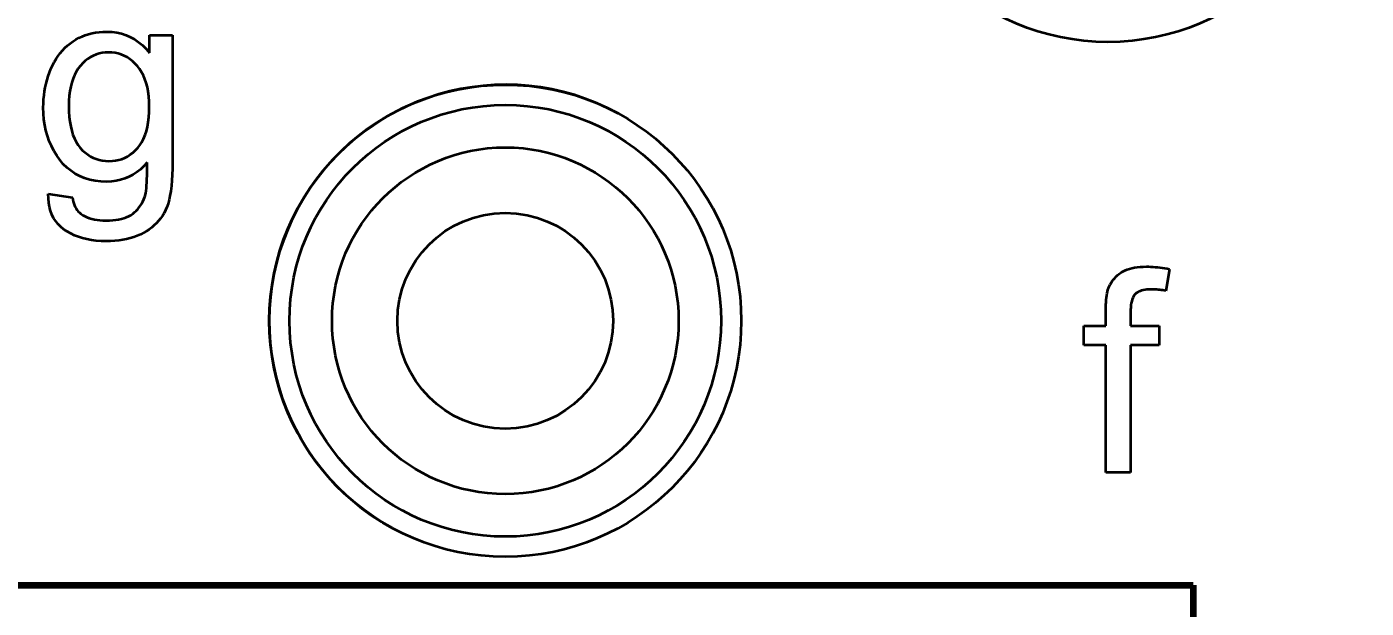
# Model space of a CAD drawing. Extents: x 23 to 472, y 3 to 294.
# Drawn here: x 385.352 to 390.318, y 217.316 to 219.471 of the extents above; entities that cross this region are included whole.
import ezdxf
from ezdxf.enums import TextEntityAlignment as Align

# ---------------------------------------------------------------- set-up
doc = ezdxf.new("R2010")
doc.units = 0
doc.linetypes.add('DASHDOT', pattern=[18.5, 12, -3, 0.5, -3])
doc.layers.get('0').update_dxf_attribs({"lineweight": 13})
doc.styles.get("Standard").update_dxf_attribs({"font": 'isocp.shx'})
doc.dimstyles.get("Standard").update_dxf_attribs({"dimtxt": 2.5, "dimasz": 2.5, "dimexe": 1.25, "dimexo": 0.625, "dimtad": 1, "dimcen": 2.5, "dimadec": 0, "dimazin": 0, "dimtfac": 1, "dimtmove": 0, "dimatfit": 0, "dimfxl": 0, "dimarcsym": 0})

# ---------------------------------------------------------------- blocks, each defined once
blk = doc.blocks.new('*D')
at = {"color": 7, "lineweight": 13}
for p, q in [((369.2633, 239.5531), (395.349, 194.2124)), ((363.2339, 234.8367), (397.923, 198.6215))]:
    blk.add_line(p, q, dxfattribs=at)
at = {"color": 34, "lineweight": 13, "ltscale": 0.415699}
blk.add_line((121.0279, 197.0113), (121.0279, 180.3834), dxfattribs=at)
at = {"color": 34, "lineweight": 13, "ltscale": 0.421525}
blk.add_line((278.4006, 197.0113), (278.4006, 180.1503), dxfattribs=at)
at = {"color": 34, "lineweight": 13}
for p, q in [((45.7156, 194.0736), (45.7156, 169.4602)), ((353.9414, 194.0736), (353.9414, 169.4602)), ((45.7156, 182.3834), (121.0279, 182.3834)), ((278.4006, 182.1503), (353.9414, 182.1503)), ((45.7156, 171.4602), (353.9414, 171.4602))]:
    blk.add_line(p, q, dxfattribs=at)
at = {"color": 34, "lineweight": 13, "ltscale": 0.342256}
blk.add_line((45.7156, 194.0736), (45.7156, 180.3834), dxfattribs=at)
at = {"color": 34, "lineweight": 13, "ltscale": 0.348082}
blk.add_line((353.9414, 194.0736), (353.9414, 180.1503), dxfattribs=at)
at = {"color": 7, "lineweight": 13}
for points in [[(376.3151, 228.3342), (374.903, 229.7505), (375.4177, 227.8179)], [(374.0392, 224.3044), (372.3291, 225.3414), (373.2916, 223.5883)], [(396.2128, 199.6586), (397.923, 198.6215), (396.9605, 200.3747)], [(393.937, 195.6288), (395.349, 194.2124), (394.8343, 196.145)]]:
    blk.add_lwpolyline(points, dxfattribs=at)
at = {"color": 34, "lineweight": 13}
for points in [[(47.6474, 182.901), (45.7156, 182.3834), (47.6474, 181.8658)], [(119.0961, 181.8658), (121.0279, 182.3834), (119.0961, 182.901)], [(280.3324, 182.668), (278.4006, 182.1503), (280.3324, 181.6327)], [(352.0096, 181.6327), (353.9414, 182.1503), (352.0096, 182.668)], [(47.6474, 171.9778), (45.7156, 171.4602), (47.6474, 170.9425)], [(352.0096, 170.9425), (353.9414, 171.4602), (352.0096, 171.9778)]]:
    blk.add_lwpolyline(points, dxfattribs=at)
at = {"color": 7, "lineweight": 13}
for s, rotation, p, p2 in [('%%c', 299.913, (370.1301, 240.0518), (371.3768, 237.8848)), ('82', 299.913, (371.8755, 237.0181), (374.0621, 233.2175)), ('%%c', 313.7669, (363.9561, 235.5285), (365.6854, 233.7231)), ('74', 313.7669, (366.3771, 233.0009), (369.4101, 229.8344))]:
    blk.add_text(s, height=2.5, rotation=rotation, dxfattribs=at).set_placement(p, p2, align=Align.FIT)
at = {"color": 34, "lineweight": 13}
for s, height, p, p2 in [('/[6.3]', 3.5, (93.5334, 183.3834), (107.9059, 183.3834)), ('/[6.3]', 3.5, (326.3327, 183.1503), (340.7051, 183.1503)), ('155', 3.5, (74.21, 183.3834), (83.768, 183.3834)), ('155', 3.5, (307.0093, 183.1503), (316.5672, 183.1503)), ('%%p50', 2.45, (85.868, 183.9084), (92.5334, 183.9084)), ('%%p50', 2.45, (318.6672, 183.6753), (325.3327, 183.6753)), ('"L"', 3.5, (194.4405, 172.4602), (202.0312, 172.4602)), ('%%p50', 2.45, (204.1312, 172.9852), (210.7966, 172.9852))]:
    blk.add_text(s, height=height, dxfattribs=at).set_placement(p, p2, align=Align.FIT)
blk = doc.blocks.new('BLOCK4537')
at = {"color": 7, "lineweight": 100, "ltscale": 0.2275}
blk.add_line((0, 10.8393), (9.1, 10.8393), dxfattribs=at)
at = {"color": 7, "lineweight": 100, "ltscale": 0.125}
blk.add_line((9.1, 10.8393), (9.1, 5.8393), dxfattribs=at)
blk = doc.blocks.new('BLOCK4539')
at = {"color": 7, "lineweight": 35, "ltscale": 0.00064038}
blk.add_line((0.838, 14.8965), (0.8613, 14.9072), dxfattribs=at)
at = {"color": 7, "lineweight": 35, "ltscale": 0.000643591}
blk.add_line((0.8613, 14.9072), (0.8853, 14.9165), dxfattribs=at)
at = {"color": 7, "lineweight": 35, "ltscale": 0.000648944}
blk.add_line((0.8853, 14.9165), (0.91, 14.9244), dxfattribs=at)
at = {"color": 7, "lineweight": 35, "ltscale": 0.000657535}
blk.add_line((0.91, 14.9244), (0.9355, 14.9308), dxfattribs=at)
at = {"color": 7, "lineweight": 35, "ltscale": 0.000667974}
blk.add_line((0.9355, 14.9308), (0.9618, 14.9358), dxfattribs=at)
at = {"color": 7, "lineweight": 35, "ltscale": 0.000680357}
blk.add_line((0.9618, 14.9358), (0.9887, 14.9394), dxfattribs=at)
at = {"color": 7, "lineweight": 35, "ltscale": 0.000695607}
blk.add_line((0.9887, 14.9394), (1.0165, 14.9416), dxfattribs=at)
at = {"color": 7, "lineweight": 35, "ltscale": 0.000712026}
blk.add_line((1.0165, 14.9416), (1.045, 14.9423), dxfattribs=at)
at = {"color": 7, "lineweight": 35, "ltscale": 0.0009457}
blk.add_line((1.045, 14.9423), (1.0827, 14.9407), dxfattribs=at)
at = {"color": 7, "lineweight": 35, "ltscale": 0.000918795}
blk.add_line((1.0827, 14.9407), (1.1192, 14.9361), dxfattribs=at)
at = {"color": 7, "lineweight": 35, "ltscale": 0.000898686}
blk.add_line((1.1192, 14.9361), (1.1543, 14.9283), dxfattribs=at)
at = {"color": 7, "lineweight": 35, "ltscale": 0.000886557}
blk.add_line((1.1543, 14.9283), (1.188, 14.9174), dxfattribs=at)
at = {"color": 7, "lineweight": 35, "ltscale": 0.000882189}
blk.add_line((1.188, 14.9174), (1.2204, 14.9034), dxfattribs=at)
at = {"color": 7, "lineweight": 35, "ltscale": 0.00088613}
blk.add_line((1.2204, 14.9034), (1.2515, 14.8863), dxfattribs=at)
at = {"color": 7, "lineweight": 35, "ltscale": 0.004246}
blk.add_line((1.3622, 14.9177), (1.532, 14.9177), dxfattribs=at)
at = {"color": 7, "lineweight": 35, "ltscale": 0.003274}
blk.add_line((1.3622, 14.7868), (1.3622, 14.9177), dxfattribs=at)
at = {"color": 7, "lineweight": 35, "ltscale": 0.023482}
blk.add_line((1.532, 14.9177), (1.532, 13.9784), dxfattribs=at)
at = {"color": 7, "lineweight": 35, "ltscale": 0.000647778}
blk.add_line((0.6995, 14.7841), (0.7163, 14.8038), dxfattribs=at)
at = {"color": 7, "lineweight": 35, "ltscale": 0.0006429}
blk.add_line((0.7163, 14.8038), (0.7342, 14.8223), dxfattribs=at)
at = {"color": 7, "lineweight": 35, "ltscale": 0.000639846}
blk.add_line((0.7342, 14.8223), (0.753, 14.8396), dxfattribs=at)
at = {"color": 7, "lineweight": 35, "ltscale": 0.000639731}
blk.add_line((0.753, 14.8396), (0.7729, 14.8557), dxfattribs=at)
at = {"color": 7, "lineweight": 35, "ltscale": 0.000641492}
blk.add_line((0.7729, 14.8557), (0.7938, 14.8707), dxfattribs=at)
at = {"color": 7, "lineweight": 35, "ltscale": 0.000641635}
blk.add_line((0.7938, 14.8707), (0.8155, 14.8843), dxfattribs=at)
at = {"color": 7, "lineweight": 35, "ltscale": 0.000639748}
blk.add_line((0.8155, 14.8843), (0.838, 14.8965), dxfattribs=at)
at = {"color": 7, "lineweight": 35, "ltscale": 0.000898075}
blk.add_line((1.2515, 14.8863), (1.2812, 14.8661), dxfattribs=at)
at = {"color": 7, "lineweight": 35, "ltscale": 0.00091737}
blk.add_line((1.2812, 14.8661), (1.3095, 14.8428), dxfattribs=at)
at = {"color": 7, "lineweight": 35, "ltscale": 0.000944674}
blk.add_line((1.3095, 14.8428), (1.3365, 14.8163), dxfattribs=at)
at = {"color": 7, "lineweight": 35, "ltscale": 0.000978372}
blk.add_line((1.3365, 14.8163), (1.3622, 14.7868), dxfattribs=at)
at = {"color": 7, "lineweight": 35, "ltscale": 0.000690864}
blk.add_line((0.6423, 14.6932), (0.6551, 14.7178), dxfattribs=at)
at = {"color": 7, "lineweight": 35, "ltscale": 0.000676722}
blk.add_line((0.6551, 14.7178), (0.6689, 14.7411), dxfattribs=at)
at = {"color": 7, "lineweight": 35, "ltscale": 0.00066517}
blk.add_line((0.6689, 14.7411), (0.6837, 14.7632), dxfattribs=at)
at = {"color": 7, "lineweight": 35, "ltscale": 0.000655466}
blk.add_line((0.6837, 14.7632), (0.6995, 14.7841), dxfattribs=at)
at = {"color": 7, "lineweight": 35, "ltscale": 0.000645987}
blk.add_line((0.8671, 14.709), (0.8495, 14.6901), dxfattribs=at)
at = {"color": 7, "lineweight": 35, "ltscale": 0.000623554}
blk.add_line((0.8854, 14.726), (0.8671, 14.709), dxfattribs=at)
at = {"color": 7, "lineweight": 35, "ltscale": 0.000605535}
blk.add_line((0.9044, 14.7409), (0.8854, 14.726), dxfattribs=at)
at = {"color": 7, "lineweight": 35, "ltscale": 0.00059091}
blk.add_line((0.9242, 14.7539), (0.9044, 14.7409), dxfattribs=at)
at = {"color": 7, "lineweight": 35, "ltscale": 0.000581453}
blk.add_line((0.9447, 14.7649), (0.9242, 14.7539), dxfattribs=at)
at = {"color": 7, "lineweight": 35, "ltscale": 0.00057644}
blk.add_line((0.9659, 14.7739), (0.9447, 14.7649), dxfattribs=at)
at = {"color": 7, "lineweight": 35, "ltscale": 0.000576436}
blk.add_line((0.9879, 14.7808), (0.9659, 14.7739), dxfattribs=at)
at = {"color": 7, "lineweight": 35, "ltscale": 0.000581538}
blk.add_line((1.0106, 14.7858), (0.9879, 14.7808), dxfattribs=at)
at = {"color": 7, "lineweight": 35, "ltscale": 0.000591074}
blk.add_line((1.0341, 14.7888), (1.0106, 14.7858), dxfattribs=at)
at = {"color": 7, "lineweight": 35, "ltscale": 0.000605132}
blk.add_line((1.0583, 14.7898), (1.0341, 14.7888), dxfattribs=at)
at = {"color": 7, "lineweight": 35, "ltscale": 0.00061584}
blk.add_line((1.0829, 14.7888), (1.0583, 14.7898), dxfattribs=at)
at = {"color": 7, "lineweight": 35, "ltscale": 0.000601409}
blk.add_line((1.1067, 14.7858), (1.0829, 14.7888), dxfattribs=at)
at = {"color": 7, "lineweight": 35, "ltscale": 0.000592397}
blk.add_line((1.1299, 14.7807), (1.1067, 14.7858), dxfattribs=at)
at = {"color": 7, "lineweight": 35, "ltscale": 0.000588135}
blk.add_line((1.1523, 14.7736), (1.1299, 14.7807), dxfattribs=at)
at = {"color": 7, "lineweight": 35, "ltscale": 0.000588321}
blk.add_line((1.174, 14.7645), (1.1523, 14.7736), dxfattribs=at)
at = {"color": 7, "lineweight": 35, "ltscale": 0.000593533}
blk.add_line((1.195, 14.7534), (1.174, 14.7645), dxfattribs=at)
at = {"color": 7, "lineweight": 35, "ltscale": 0.00060383}
blk.add_line((1.2152, 14.7402), (1.195, 14.7534), dxfattribs=at)
at = {"color": 7, "lineweight": 35, "ltscale": 0.000618392}
blk.add_line((1.2347, 14.725), (1.2152, 14.7402), dxfattribs=at)
at = {"color": 7, "lineweight": 35, "ltscale": 0.000637185}
blk.add_line((1.2535, 14.7078), (1.2347, 14.725), dxfattribs=at)
at = {"color": 7, "lineweight": 35, "ltscale": 0.000659828}
blk.add_line((1.2716, 14.6885), (1.2535, 14.7078), dxfattribs=at)
at = {"color": 7, "lineweight": 35, "ltscale": 0.000719423}
blk.add_line((0.6019, 14.5865), (0.6103, 14.614), dxfattribs=at)
at = {"color": 7, "lineweight": 35, "ltscale": 0.00071631}
blk.add_line((0.6103, 14.614), (0.6199, 14.641), dxfattribs=at)
at = {"color": 7, "lineweight": 35, "ltscale": 0.00071525}
blk.add_line((0.6199, 14.641), (0.6306, 14.6676), dxfattribs=at)
at = {"color": 7, "lineweight": 35, "ltscale": 0.000706499}
blk.add_line((0.6306, 14.6676), (0.6423, 14.6932), dxfattribs=at)
at = {"color": 7, "lineweight": 35, "ltscale": 0.000723974}
blk.add_line((0.8057, 14.6215), (0.7945, 14.5948), dxfattribs=at)
at = {"color": 7, "lineweight": 35, "ltscale": 0.000698669}
blk.add_line((0.8186, 14.6463), (0.8057, 14.6215), dxfattribs=at)
at = {"color": 7, "lineweight": 35, "ltscale": 0.000677997}
blk.add_line((0.8332, 14.6691), (0.8186, 14.6463), dxfattribs=at)
at = {"color": 7, "lineweight": 35, "ltscale": 0.000663408}
blk.add_line((0.8495, 14.6901), (0.8332, 14.6691), dxfattribs=at)
at = {"color": 7, "lineweight": 35, "ltscale": 0.000677276}
blk.add_line((1.2884, 14.6673), (1.2716, 14.6885), dxfattribs=at)
at = {"color": 7, "lineweight": 35, "ltscale": 0.000691463}
blk.add_line((1.3035, 14.6441), (1.2884, 14.6673), dxfattribs=at)
at = {"color": 7, "lineweight": 35, "ltscale": 0.000711559}
blk.add_line((1.3167, 14.6189), (1.3035, 14.6441), dxfattribs=at)
at = {"color": 7, "lineweight": 35, "ltscale": 0.000736863}
blk.add_line((1.3282, 14.5918), (1.3167, 14.6189), dxfattribs=at)
at = {"color": 7, "lineweight": 35, "ltscale": 0.000742032}
blk.add_line((0.5794, 14.4717), (0.5833, 14.5011), dxfattribs=at)
at = {"color": 7, "lineweight": 35, "ltscale": 0.000734649}
blk.add_line((0.5833, 14.5011), (0.5884, 14.5301), dxfattribs=at)
at = {"color": 7, "lineweight": 35, "ltscale": 0.000728033}
blk.add_line((0.5884, 14.5301), (0.5945, 14.5585), dxfattribs=at)
at = {"color": 7, "lineweight": 35, "ltscale": 0.000722801}
blk.add_line((0.5945, 14.5585), (0.6019, 14.5865), dxfattribs=at)
at = {"color": 7, "lineweight": 35, "ltscale": 0.000868042}
blk.add_line((0.7713, 14.503), (0.767, 14.4686), dxfattribs=at)
at = {"color": 7, "lineweight": 35, "ltscale": 0.000827071}
blk.add_line((0.7773, 14.5355), (0.7713, 14.503), dxfattribs=at)
at = {"color": 7, "lineweight": 35, "ltscale": 0.000788559}
blk.add_line((0.7851, 14.5661), (0.7773, 14.5355), dxfattribs=at)
at = {"color": 7, "lineweight": 35, "ltscale": 0.000754428}
blk.add_line((0.7945, 14.5948), (0.7851, 14.5661), dxfattribs=at)
at = {"color": 7, "lineweight": 35, "ltscale": 0.000767106}
blk.add_line((1.338, 14.5627), (1.3282, 14.5918), dxfattribs=at)
at = {"color": 7, "lineweight": 35, "ltscale": 0.000801795}
blk.add_line((1.3459, 14.5316), (1.338, 14.5627), dxfattribs=at)
at = {"color": 7, "lineweight": 35, "ltscale": 0.000839903}
blk.add_line((1.3521, 14.4986), (1.3459, 14.5316), dxfattribs=at)
at = {"color": 7, "lineweight": 35, "ltscale": 0.000771854}
blk.add_line((0.5743, 14.3806), (0.5749, 14.4114), dxfattribs=at)
at = {"color": 7, "lineweight": 35, "ltscale": 0.000760658}
blk.add_line((0.5749, 14.4114), (0.5765, 14.4418), dxfattribs=at)
at = {"color": 7, "lineweight": 35, "ltscale": 0.000750998}
blk.add_line((0.5765, 14.4418), (0.5794, 14.4717), dxfattribs=at)
at = {"color": 7, "lineweight": 35, "ltscale": 0.000958113}
blk.add_line((0.7644, 14.4322), (0.7636, 14.3939), dxfattribs=at)
at = {"color": 7, "lineweight": 35, "ltscale": 0.000912082}
blk.add_line((0.767, 14.4686), (0.7644, 14.4322), dxfattribs=at)
at = {"color": 7, "lineweight": 35, "ltscale": 0.000882065}
blk.add_line((1.3566, 14.4636), (1.3521, 14.4986), dxfattribs=at)
at = {"color": 7, "lineweight": 35, "ltscale": 0.000926281}
blk.add_line((1.3592, 14.4266), (1.3566, 14.4636), dxfattribs=at)
at = {"color": 7, "lineweight": 35, "ltscale": 0.000973401}
blk.add_line((1.3601, 14.3877), (1.3592, 14.4266), dxfattribs=at)
at = {"color": 7, "lineweight": 35, "ltscale": 0.001115}
blk.add_line((0.5755, 14.336), (0.5743, 14.3806), dxfattribs=at)
at = {"color": 7, "lineweight": 35, "ltscale": 0.001086}
for p, q in [((0.5792, 14.2927), (0.5755, 14.336)), ((1.5299, 13.8829), (1.5273, 13.8395))]:
    blk.add_line(p, q, dxfattribs=at)
at = {"color": 7, "lineweight": 35, "ltscale": 0.00104}
blk.add_line((0.7636, 14.3939), (0.7644, 14.3522), dxfattribs=at)
at = {"color": 7, "lineweight": 35, "ltscale": 0.000984737}
blk.add_line((0.7644, 14.3522), (0.767, 14.3129), dxfattribs=at)
at = {"color": 7, "lineweight": 35, "ltscale": 0.000930737}
blk.add_line((0.767, 14.3129), (0.7712, 14.276), dxfattribs=at)
at = {"color": 7, "lineweight": 35, "ltscale": 0.000911178}
blk.add_line((1.3524, 14.2725), (1.3567, 14.3087), dxfattribs=at)
at = {"color": 7, "lineweight": 35, "ltscale": 0.000962312}
blk.add_line((1.3567, 14.3087), (1.3592, 14.3471), dxfattribs=at)
at = {"color": 7, "lineweight": 35, "ltscale": 0.001016}
blk.add_line((1.3592, 14.3471), (1.3601, 14.3877), dxfattribs=at)
at = {"color": 7, "lineweight": 35, "ltscale": 0.001061}
blk.add_line((0.5853, 14.2507), (0.5792, 14.2927), dxfattribs=at)
at = {"color": 7, "lineweight": 35, "ltscale": 0.001041}
blk.add_line((0.5939, 14.21), (0.5853, 14.2507), dxfattribs=at)
at = {"color": 7, "lineweight": 35, "ltscale": 0.001023}
blk.add_line((0.605, 14.1705), (0.5939, 14.21), dxfattribs=at)
at = {"color": 7, "lineweight": 35, "ltscale": 0.000879746}
blk.add_line((0.7712, 14.276), (0.7772, 14.2413), dxfattribs=at)
at = {"color": 7, "lineweight": 35, "ltscale": 0.000831275}
blk.add_line((0.7772, 14.2413), (0.7848, 14.2089), dxfattribs=at)
at = {"color": 7, "lineweight": 35, "ltscale": 0.000786686}
blk.add_line((0.7848, 14.2089), (0.7942, 14.1789), dxfattribs=at)
at = {"color": 7, "lineweight": 35, "ltscale": 0.000775354}
blk.add_line((1.3292, 14.1772), (1.3386, 14.2067), dxfattribs=at)
at = {"color": 7, "lineweight": 35, "ltscale": 0.000817069}
blk.add_line((1.3386, 14.2067), (1.3463, 14.2385), dxfattribs=at)
at = {"color": 7, "lineweight": 35, "ltscale": 0.000862784}
blk.add_line((1.3463, 14.2385), (1.3524, 14.2725), dxfattribs=at)
at = {"color": 7, "lineweight": 35, "ltscale": 0.001011}
blk.add_line((0.6185, 14.1324), (0.605, 14.1705), dxfattribs=at)
at = {"color": 7, "lineweight": 35, "ltscale": 0.001004}
blk.add_line((0.6345, 14.0956), (0.6185, 14.1324), dxfattribs=at)
at = {"color": 7, "lineweight": 35, "ltscale": 0.00074633}
blk.add_line((0.7942, 14.1789), (0.8052, 14.1511), dxfattribs=at)
at = {"color": 7, "lineweight": 35, "ltscale": 0.00071088}
blk.add_line((0.8052, 14.1511), (0.8179, 14.1257), dxfattribs=at)
at = {"color": 7, "lineweight": 35, "ltscale": 0.000681343}
blk.add_line((0.8179, 14.1257), (0.8324, 14.1026), dxfattribs=at)
at = {"color": 7, "lineweight": 35, "ltscale": 0.000678629}
blk.add_line((1.2905, 14.1019), (1.3051, 14.1248), dxfattribs=at)
at = {"color": 7, "lineweight": 35, "ltscale": 0.000705109}
blk.add_line((1.3051, 14.1248), (1.318, 14.1499), dxfattribs=at)
at = {"color": 7, "lineweight": 35, "ltscale": 0.00073772}
blk.add_line((1.318, 14.1499), (1.3292, 14.1772), dxfattribs=at)
at = {"color": 7, "lineweight": 35, "ltscale": 0.001001}
blk.add_line((0.6529, 14.06), (0.6345, 14.0956), dxfattribs=at)
at = {"color": 7, "lineweight": 35, "ltscale": 0.001003}
blk.add_line((0.6738, 14.0257), (0.6529, 14.06), dxfattribs=at)
at = {"color": 7, "lineweight": 35, "ltscale": 0.00101}
blk.add_line((0.6971, 13.9928), (0.6738, 14.0257), dxfattribs=at)
at = {"color": 7, "lineweight": 35, "ltscale": 0.00065821}
blk.add_line((0.8324, 14.1026), (0.8485, 14.0818), dxfattribs=at)
at = {"color": 7, "lineweight": 35, "ltscale": 0.000638035}
blk.add_line((0.8485, 14.0818), (0.8659, 14.0631), dxfattribs=at)
at = {"color": 7, "lineweight": 35, "ltscale": 0.000619147}
blk.add_line((0.8659, 14.0631), (0.8842, 14.0464), dxfattribs=at)
at = {"color": 7, "lineweight": 35, "ltscale": 0.000603621}
blk.add_line((0.8842, 14.0464), (0.9033, 14.0317), dxfattribs=at)
at = {"color": 7, "lineweight": 35, "ltscale": 0.000593011}
blk.add_line((0.9033, 14.0317), (0.9233, 14.0189), dxfattribs=at)
at = {"color": 7, "lineweight": 35, "ltscale": 0.000586907}
blk.add_line((0.9233, 14.0189), (0.9442, 14.0081), dxfattribs=at)
at = {"color": 7, "lineweight": 35, "ltscale": 0.000586192}
blk.add_line((0.9442, 14.0081), (0.9659, 13.9993), dxfattribs=at)
at = {"color": 7, "lineweight": 35, "ltscale": 0.000585262}
blk.add_line((1.1563, 13.9992), (1.178, 14.008), dxfattribs=at)
at = {"color": 7, "lineweight": 35, "ltscale": 0.000587079}
blk.add_line((1.178, 14.008), (1.1989, 14.0187), dxfattribs=at)
at = {"color": 7, "lineweight": 35, "ltscale": 0.000593278}
blk.add_line((1.1989, 14.0187), (1.2189, 14.0314), dxfattribs=at)
at = {"color": 7, "lineweight": 35, "ltscale": 0.000604798}
blk.add_line((1.2189, 14.0314), (1.2381, 14.0461), dxfattribs=at)
at = {"color": 7, "lineweight": 35, "ltscale": 0.000619868}
blk.add_line((1.2381, 14.0461), (1.2566, 14.0627), dxfattribs=at)
at = {"color": 7, "lineweight": 35, "ltscale": 0.000639528}
blk.add_line((1.2566, 14.0627), (1.2742, 14.0813), dxfattribs=at)
at = {"color": 7, "lineweight": 35, "ltscale": 0.000658335}
blk.add_line((1.2742, 14.0813), (1.2905, 14.1019), dxfattribs=at)
at = {"color": 7, "lineweight": 35, "ltscale": 0.000999219}
blk.add_line((0.7226, 13.962), (0.6971, 13.9928), dxfattribs=at)
at = {"color": 7, "lineweight": 35, "ltscale": 0.000973759}
blk.add_line((0.7502, 13.9346), (0.7226, 13.962), dxfattribs=at)
at = {"color": 7, "lineweight": 35, "ltscale": 0.000957132}
blk.add_line((0.7799, 13.9103), (0.7502, 13.9346), dxfattribs=at)
at = {"color": 7, "lineweight": 35, "ltscale": 0.000949683}
blk.add_line((0.8115, 13.8893), (0.7799, 13.9103), dxfattribs=at)
at = {"color": 7, "lineweight": 35, "ltscale": 0.000590092}
blk.add_line((0.9659, 13.9993), (0.9885, 13.9924), dxfattribs=at)
at = {"color": 7, "lineweight": 35, "ltscale": 0.000598318}
blk.add_line((0.9885, 13.9924), (1.0119, 13.9875), dxfattribs=at)
at = {"color": 7, "lineweight": 35, "ltscale": 0.000611747}
blk.add_line((1.0119, 13.9875), (1.0362, 13.9845), dxfattribs=at)
at = {"color": 7, "lineweight": 35, "ltscale": 0.000629139}
blk.add_line((1.0362, 13.9845), (1.0613, 13.9835), dxfattribs=at)
at = {"color": 7, "lineweight": 35, "ltscale": 0.000624552}
blk.add_line((1.0613, 13.9835), (1.0863, 13.9845), dxfattribs=at)
at = {"color": 7, "lineweight": 35, "ltscale": 0.000608301}
blk.add_line((1.0863, 13.9845), (1.1104, 13.9875), dxfattribs=at)
at = {"color": 7, "lineweight": 35, "ltscale": 0.00059599}
blk.add_line((1.1104, 13.9875), (1.1338, 13.9924), dxfattribs=at)
at = {"color": 7, "lineweight": 35, "ltscale": 0.000588056}
blk.add_line((1.1338, 13.9924), (1.1563, 13.9992), dxfattribs=at)
at = {"color": 7, "lineweight": 35, "ltscale": 0.00086251}
blk.add_line((1.2941, 13.9221), (1.267, 13.9008), dxfattribs=at)
at = {"color": 7, "lineweight": 35, "ltscale": 0.000886344}
blk.add_line((1.32, 13.9463), (1.2941, 13.9221), dxfattribs=at)
at = {"color": 7, "lineweight": 35, "ltscale": 0.000916126}
blk.add_line((1.3448, 13.9733), (1.32, 13.9463), dxfattribs=at)
at = {"color": 7, "lineweight": 35, "ltscale": 0.000745902}
blk.add_line((1.344, 13.8764), (1.3445, 13.9062), dxfattribs=at)
at = {"color": 7, "lineweight": 35, "ltscale": 0.000807601}
blk.add_line((1.3445, 13.9062), (1.3448, 13.9385), dxfattribs=at)
at = {"color": 7, "lineweight": 35, "ltscale": 0.000869376}
blk.add_line((1.3448, 13.9385), (1.3448, 13.9733), dxfattribs=at)
at = {"color": 7, "lineweight": 35, "ltscale": 0.001158}
blk.add_line((1.5315, 13.9292), (1.5299, 13.8829), dxfattribs=at)
at = {"color": 7, "lineweight": 35, "ltscale": 0.001232}
blk.add_line((1.532, 13.9784), (1.5315, 13.9292), dxfattribs=at)
at = {"color": 7, "lineweight": 35, "ltscale": 0.000951991}
blk.add_line((0.8452, 13.8715), (0.8115, 13.8893), dxfattribs=at)
at = {"color": 7, "lineweight": 35, "ltscale": 0.000963637}
blk.add_line((0.8809, 13.857), (0.8452, 13.8715), dxfattribs=at)
at = {"color": 7, "lineweight": 35, "ltscale": 0.000984815}
blk.add_line((0.9186, 13.8457), (0.8809, 13.857), dxfattribs=at)
at = {"color": 7, "lineweight": 35, "ltscale": 0.001014}
for p, q in [((0.9584, 13.8376), (0.9186, 13.8457)), ((1.5273, 13.8395), (1.5237, 13.7991))]:
    blk.add_line(p, q, dxfattribs=at)
at = {"color": 7, "lineweight": 35, "ltscale": 0.001051}
blk.add_line((1.0001, 13.8327), (0.9584, 13.8376), dxfattribs=at)
at = {"color": 7, "lineweight": 35, "ltscale": 0.001096}
blk.add_line((1.0439, 13.8311), (1.0001, 13.8327), dxfattribs=at)
at = {"color": 7, "lineweight": 35, "ltscale": 0.000886485}
blk.add_line((1.0794, 13.8325), (1.0439, 13.8311), dxfattribs=at)
at = {"color": 7, "lineweight": 35, "ltscale": 0.000862665}
blk.add_line((1.1136, 13.8368), (1.0794, 13.8325), dxfattribs=at)
at = {"color": 7, "lineweight": 35, "ltscale": 0.000844787}
blk.add_line((1.1466, 13.8439), (1.1136, 13.8368), dxfattribs=at)
at = {"color": 7, "lineweight": 35, "ltscale": 0.000834814}
blk.add_line((1.1785, 13.8538), (1.1466, 13.8439), dxfattribs=at)
at = {"color": 7, "lineweight": 35, "ltscale": 0.000830866}
blk.add_line((1.2092, 13.8666), (1.1785, 13.8538), dxfattribs=at)
at = {"color": 7, "lineweight": 35, "ltscale": 0.000834308}
blk.add_line((1.2387, 13.8823), (1.2092, 13.8666), dxfattribs=at)
at = {"color": 7, "lineweight": 35, "ltscale": 0.000845268}
blk.add_line((1.267, 13.9008), (1.2387, 13.8823), dxfattribs=at)
at = {"color": 7, "lineweight": 35, "ltscale": 0.000560822}
blk.add_line((1.3405, 13.8018), (1.3419, 13.8242), dxfattribs=at)
at = {"color": 7, "lineweight": 35, "ltscale": 0.000622886}
blk.add_line((1.3419, 13.8242), (1.3431, 13.8491), dxfattribs=at)
at = {"color": 7, "lineweight": 35, "ltscale": 0.000683946}
blk.add_line((1.3431, 13.8491), (1.344, 13.8764), dxfattribs=at)
at = {"color": 7, "lineweight": 35, "ltscale": 0.004525}
blk.add_line((0.6111, 13.7411), (0.7902, 13.7145), dxfattribs=at)
at = {"color": 7, "lineweight": 35, "ltscale": 0.000857987}
blk.add_line((0.6115, 13.7067), (0.6111, 13.7411), dxfattribs=at)
at = {"color": 7, "lineweight": 35, "ltscale": 0.000816498}
blk.add_line((0.6144, 13.6742), (0.6115, 13.7067), dxfattribs=at)
at = {"color": 7, "lineweight": 35, "ltscale": 0.000408627}
blk.add_line((0.7902, 13.7145), (0.7928, 13.6983), dxfattribs=at)
at = {"color": 7, "lineweight": 35, "ltscale": 0.000457626}
blk.add_line((1.3198, 13.7018), (1.3261, 13.719), dxfattribs=at)
at = {"color": 7, "lineweight": 35, "ltscale": 0.000469612}
blk.add_line((1.3261, 13.719), (1.3314, 13.737), dxfattribs=at)
at = {"color": 7, "lineweight": 35, "ltscale": 0.000319724}
blk.add_line((1.3314, 13.737), (1.3342, 13.7495), dxfattribs=at)
at = {"color": 7, "lineweight": 35, "ltscale": 0.000378985}
blk.add_line((1.3342, 13.7495), (1.3366, 13.7644), dxfattribs=at)
at = {"color": 7, "lineweight": 35, "ltscale": 0.000439192}
blk.add_line((1.3366, 13.7644), (1.3387, 13.7819), dxfattribs=at)
at = {"color": 7, "lineweight": 35, "ltscale": 0.000500195}
blk.add_line((1.3387, 13.7819), (1.3405, 13.8018), dxfattribs=at)
at = {"color": 7, "lineweight": 35, "ltscale": 0.000805801}
blk.add_line((1.5134, 13.7272), (1.5067, 13.6956), dxfattribs=at)
at = {"color": 7, "lineweight": 35, "ltscale": 0.000874099}
blk.add_line((1.5191, 13.7617), (1.5134, 13.7272), dxfattribs=at)
at = {"color": 7, "lineweight": 35, "ltscale": 0.000942928}
blk.add_line((1.5237, 13.7991), (1.5191, 13.7617), dxfattribs=at)
at = {"color": 7, "lineweight": 35, "ltscale": 0.000781054}
blk.add_line((0.6198, 13.6434), (0.6144, 13.6742), dxfattribs=at)
at = {"color": 7, "lineweight": 35, "ltscale": 0.000751215}
blk.add_line((0.6277, 13.6144), (0.6198, 13.6434), dxfattribs=at)
at = {"color": 7, "lineweight": 35, "ltscale": 0.000727902}
blk.add_line((0.638, 13.5872), (0.6277, 13.6144), dxfattribs=at)
at = {"color": 7, "lineweight": 35, "ltscale": 0.000390367}
blk.add_line((0.7928, 13.6983), (0.7963, 13.6831), dxfattribs=at)
at = {"color": 7, "lineweight": 35, "ltscale": 0.000373569}
blk.add_line((0.7963, 13.6831), (0.8005, 13.6688), dxfattribs=at)
at = {"color": 7, "lineweight": 35, "ltscale": 0.000358641}
blk.add_line((0.8005, 13.6688), (0.8056, 13.6553), dxfattribs=at)
at = {"color": 7, "lineweight": 35, "ltscale": 0.00034526}
blk.add_line((0.8056, 13.6553), (0.8114, 13.6428), dxfattribs=at)
at = {"color": 7, "lineweight": 35, "ltscale": 0.000334698}
blk.add_line((0.8114, 13.6428), (0.8181, 13.6312), dxfattribs=at)
at = {"color": 7, "lineweight": 35, "ltscale": 0.000326464}
blk.add_line((0.8181, 13.6312), (0.8255, 13.6205), dxfattribs=at)
at = {"color": 7, "lineweight": 35, "ltscale": 0.000320336}
blk.add_line((0.8255, 13.6205), (0.8337, 13.6107), dxfattribs=at)
at = {"color": 7, "lineweight": 35, "ltscale": 0.000317215}
blk.add_line((0.8337, 13.6107), (0.8428, 13.6017), dxfattribs=at)
at = {"color": 7, "lineweight": 35, "ltscale": 0.000425286}
blk.add_line((1.2508, 13.6044), (1.2633, 13.6158), dxfattribs=at)
at = {"color": 7, "lineweight": 35, "ltscale": 0.000423365}
blk.add_line((1.2633, 13.6158), (1.275, 13.6281), dxfattribs=at)
at = {"color": 7, "lineweight": 35, "ltscale": 0.000423865}
blk.add_line((1.275, 13.6281), (1.2858, 13.6412), dxfattribs=at)
at = {"color": 7, "lineweight": 35, "ltscale": 0.000426353}
blk.add_line((1.2858, 13.6412), (1.2956, 13.6551), dxfattribs=at)
at = {"color": 7, "lineweight": 35, "ltscale": 0.000431375}
blk.add_line((1.2956, 13.6551), (1.3046, 13.6698), dxfattribs=at)
at = {"color": 7, "lineweight": 35, "ltscale": 0.000437812}
blk.add_line((1.3046, 13.6698), (1.3127, 13.6854), dxfattribs=at)
at = {"color": 7, "lineweight": 35, "ltscale": 0.000446713}
blk.add_line((1.3127, 13.6854), (1.3198, 13.7018), dxfattribs=at)
at = {"color": 7, "lineweight": 35, "ltscale": 0.000586146}
blk.add_line((1.4803, 13.6188), (1.4694, 13.598), dxfattribs=at)
at = {"color": 7, "lineweight": 35, "ltscale": 0.000617305}
blk.add_line((1.4901, 13.6414), (1.4803, 13.6188), dxfattribs=at)
at = {"color": 7, "lineweight": 35, "ltscale": 0.000677117}
blk.add_line((1.4989, 13.6671), (1.4901, 13.6414), dxfattribs=at)
at = {"color": 7, "lineweight": 35, "ltscale": 0.000739948}
blk.add_line((1.5067, 13.6956), (1.4989, 13.6671), dxfattribs=at)
at = {"color": 7, "lineweight": 35, "ltscale": 0.000712592}
blk.add_line((0.6508, 13.5617), (0.638, 13.5872), dxfattribs=at)
at = {"color": 7, "lineweight": 35, "ltscale": 0.000704824}
blk.add_line((0.6661, 13.538), (0.6508, 13.5617), dxfattribs=at)
at = {"color": 7, "lineweight": 35, "ltscale": 0.000704919}
blk.add_line((0.6838, 13.5161), (0.6661, 13.538), dxfattribs=at)
at = {"color": 7, "lineweight": 35, "ltscale": 0.000714002}
blk.add_line((0.704, 13.496), (0.6838, 13.5161), dxfattribs=at)
at = {"color": 7, "lineweight": 35, "ltscale": 0.000317508}
blk.add_line((0.8428, 13.6017), (0.8526, 13.5937), dxfattribs=at)
at = {"color": 7, "lineweight": 35, "ltscale": 0.000430312}
blk.add_line((0.8526, 13.5937), (0.8668, 13.584), dxfattribs=at)
at = {"color": 7, "lineweight": 35, "ltscale": 0.0004381}
blk.add_line((0.8668, 13.584), (0.882, 13.5753), dxfattribs=at)
at = {"color": 7, "lineweight": 35, "ltscale": 0.000448605}
blk.add_line((0.882, 13.5753), (0.8982, 13.5676), dxfattribs=at)
at = {"color": 7, "lineweight": 35, "ltscale": 0.000461676}
blk.add_line((0.8982, 13.5676), (0.9155, 13.561), dxfattribs=at)
at = {"color": 7, "lineweight": 35, "ltscale": 0.000476726}
blk.add_line((0.9155, 13.561), (0.9337, 13.5553), dxfattribs=at)
at = {"color": 7, "lineweight": 35, "ltscale": 0.000494175}
blk.add_line((0.9337, 13.5553), (0.9529, 13.5507), dxfattribs=at)
at = {"color": 7, "lineweight": 35, "ltscale": 0.000513733}
blk.add_line((0.9529, 13.5507), (0.9731, 13.5472), dxfattribs=at)
at = {"color": 7, "lineweight": 35, "ltscale": 0.000534483}
blk.add_line((0.9731, 13.5472), (0.9944, 13.5446), dxfattribs=at)
at = {"color": 7, "lineweight": 35, "ltscale": 0.000557108}
blk.add_line((0.9944, 13.5446), (1.0166, 13.5431), dxfattribs=at)
at = {"color": 7, "lineweight": 35, "ltscale": 0.000581119}
blk.add_line((1.0166, 13.5431), (1.0398, 13.5426), dxfattribs=at)
at = {"color": 7, "lineweight": 35, "ltscale": 0.000624984}
blk.add_line((1.0398, 13.5426), (1.0648, 13.5431), dxfattribs=at)
at = {"color": 7, "lineweight": 35, "ltscale": 0.00059707}
blk.add_line((1.0648, 13.5431), (1.0887, 13.5446), dxfattribs=at)
at = {"color": 7, "lineweight": 35, "ltscale": 0.00057009}
blk.add_line((1.0887, 13.5446), (1.1113, 13.5472), dxfattribs=at)
at = {"color": 7, "lineweight": 35, "ltscale": 0.000544925}
blk.add_line((1.1113, 13.5472), (1.1328, 13.5507), dxfattribs=at)
at = {"color": 7, "lineweight": 35, "ltscale": 0.000521303}
blk.add_line((1.1328, 13.5507), (1.1532, 13.5553), dxfattribs=at)
at = {"color": 7, "lineweight": 35, "ltscale": 0.000499371}
blk.add_line((1.1532, 13.5553), (1.1723, 13.561), dxfattribs=at)
at = {"color": 7, "lineweight": 35, "ltscale": 0.00047952}
blk.add_line((1.1723, 13.561), (1.1903, 13.5676), dxfattribs=at)
at = {"color": 7, "lineweight": 35, "ltscale": 0.000462435}
blk.add_line((1.1903, 13.5676), (1.2072, 13.5753), dxfattribs=at)
at = {"color": 7, "lineweight": 35, "ltscale": 0.000448076}
blk.add_line((1.2072, 13.5753), (1.2228, 13.584), dxfattribs=at)
at = {"color": 7, "lineweight": 35, "ltscale": 0.000436315}
blk.add_line((1.2228, 13.584), (1.2373, 13.5937), dxfattribs=at)
at = {"color": 7, "lineweight": 35, "ltscale": 0.000428837}
blk.add_line((1.2373, 13.5937), (1.2508, 13.6044), dxfattribs=at)
at = {"color": 7, "lineweight": 35, "ltscale": 0.00058789}
blk.add_line((1.4136, 13.524), (1.3966, 13.5077), dxfattribs=at)
at = {"color": 7, "lineweight": 35, "ltscale": 0.00058289}
blk.add_line((1.4293, 13.5412), (1.4136, 13.524), dxfattribs=at)
at = {"color": 7, "lineweight": 35, "ltscale": 0.000580029}
blk.add_line((1.4439, 13.5592), (1.4293, 13.5412), dxfattribs=at)
at = {"color": 7, "lineweight": 35, "ltscale": 0.000579556}
blk.add_line((1.4572, 13.5782), (1.4439, 13.5592), dxfattribs=at)
at = {"color": 7, "lineweight": 35, "ltscale": 0.000581822}
blk.add_line((1.4694, 13.598), (1.4572, 13.5782), dxfattribs=at)
at = {"color": 7, "lineweight": 35, "ltscale": 0.00073041}
blk.add_line((0.7267, 13.4776), (0.704, 13.496), dxfattribs=at)
at = {"color": 7, "lineweight": 35, "ltscale": 0.000743985}
blk.add_line((0.7514, 13.461), (0.7267, 13.4776), dxfattribs=at)
at = {"color": 7, "lineweight": 35, "ltscale": 0.000752881}
blk.add_line((0.7776, 13.4461), (0.7514, 13.461), dxfattribs=at)
at = {"color": 7, "lineweight": 35, "ltscale": 0.000765831}
blk.add_line((0.8053, 13.433), (0.7776, 13.4461), dxfattribs=at)
at = {"color": 7, "lineweight": 35, "ltscale": 0.000782788}
blk.add_line((0.8345, 13.4216), (0.8053, 13.433), dxfattribs=at)
at = {"color": 7, "lineweight": 35, "ltscale": 0.000803285}
blk.add_line((0.8651, 13.412), (0.8345, 13.4216), dxfattribs=at)
at = {"color": 7, "lineweight": 35, "ltscale": 0.000827869}
blk.add_line((0.8973, 13.4041), (0.8651, 13.412), dxfattribs=at)
at = {"color": 7, "lineweight": 35, "ltscale": 0.000697054}
blk.add_line((1.2187, 13.4122), (1.1917, 13.4055), dxfattribs=at)
at = {"color": 7, "lineweight": 35, "ltscale": 0.000680309}
blk.add_line((1.2447, 13.4202), (1.2187, 13.4122), dxfattribs=at)
at = {"color": 7, "lineweight": 35, "ltscale": 0.000665974}
blk.add_line((1.2697, 13.4294), (1.2447, 13.4202), dxfattribs=at)
at = {"color": 7, "lineweight": 35, "ltscale": 0.000653281}
blk.add_line((1.2937, 13.4398), (1.2697, 13.4294), dxfattribs=at)
at = {"color": 7, "lineweight": 35, "ltscale": 0.000643163}
blk.add_line((1.3166, 13.4515), (1.2937, 13.4398), dxfattribs=at)
at = {"color": 7, "lineweight": 35, "ltscale": 0.000631174}
blk.add_line((1.3384, 13.4642), (1.3166, 13.4515), dxfattribs=at)
at = {"color": 7, "lineweight": 35, "ltscale": 0.000617241}
blk.add_line((1.359, 13.4778), (1.3384, 13.4642), dxfattribs=at)
at = {"color": 7, "lineweight": 35, "ltscale": 0.000605245}
blk.add_line((1.3784, 13.4923), (1.359, 13.4778), dxfattribs=at)
at = {"color": 7, "lineweight": 35, "ltscale": 0.000595735}
blk.add_line((1.3966, 13.5077), (1.3784, 13.4923), dxfattribs=at)
at = {"color": 7, "lineweight": 35, "ltscale": 0.000854943}
blk.add_line((0.9309, 13.398), (0.8973, 13.4041), dxfattribs=at)
at = {"color": 7, "lineweight": 35, "ltscale": 0.000885695}
blk.add_line((0.9661, 13.3936), (0.9309, 13.398), dxfattribs=at)
at = {"color": 7, "lineweight": 35, "ltscale": 0.000918246}
blk.add_line((1.0027, 13.391), (0.9661, 13.3936), dxfattribs=at)
at = {"color": 7, "lineweight": 35, "ltscale": 0.000953548}
blk.add_line((1.0409, 13.3901), (1.0027, 13.391), dxfattribs=at)
at = {"color": 7, "lineweight": 35, "ltscale": 0.000805819}
blk.add_line((1.0731, 13.3907), (1.0409, 13.3901), dxfattribs=at)
at = {"color": 7, "lineweight": 35, "ltscale": 0.000781091}
blk.add_line((1.1043, 13.3926), (1.0731, 13.3907), dxfattribs=at)
at = {"color": 7, "lineweight": 35, "ltscale": 0.000758038}
blk.add_line((1.1344, 13.3956), (1.1043, 13.3926), dxfattribs=at)
at = {"color": 7, "lineweight": 35, "ltscale": 0.000736128}
blk.add_line((1.1636, 13.3999), (1.1344, 13.3956), dxfattribs=at)
at = {"color": 7, "lineweight": 35, "ltscale": 0.000715744}
blk.add_line((1.1917, 13.4055), (1.1636, 13.3999), dxfattribs=at)
at = {"color": 7, "lineweight": 35, "ltscale": 0.000374371}
blk.add_line((8.5092, 13.1057), (8.5189, 13.117), dxfattribs=at)
at = {"color": 7, "lineweight": 35, "ltscale": 0.000377667}
blk.add_line((8.5189, 13.117), (8.5295, 13.1278), dxfattribs=at)
at = {"color": 7, "lineweight": 35, "ltscale": 0.000383263}
blk.add_line((8.5295, 13.1278), (8.5409, 13.1381), dxfattribs=at)
at = {"color": 7, "lineweight": 35, "ltscale": 0.000389577}
blk.add_line((8.5409, 13.1381), (8.5531, 13.1478), dxfattribs=at)
at = {"color": 7, "lineweight": 35, "ltscale": 0.000397719}
blk.add_line((8.5531, 13.1478), (8.5661, 13.157), dxfattribs=at)
at = {"color": 7, "lineweight": 35, "ltscale": 0.000407582}
blk.add_line((8.5661, 13.157), (8.58, 13.1654), dxfattribs=at)
at = {"color": 7, "lineweight": 35, "ltscale": 0.000420361}
blk.add_line((8.58, 13.1654), (8.595, 13.173), dxfattribs=at)
at = {"color": 7, "lineweight": 35, "ltscale": 0.000435609}
blk.add_line((8.595, 13.173), (8.6111, 13.1797), dxfattribs=at)
at = {"color": 7, "lineweight": 35, "ltscale": 0.000452848}
blk.add_line((8.6111, 13.1797), (8.6283, 13.1855), dxfattribs=at)
at = {"color": 7, "lineweight": 35, "ltscale": 0.00047201}
blk.add_line((8.6283, 13.1855), (8.6465, 13.1903), dxfattribs=at)
at = {"color": 7, "lineweight": 35, "ltscale": 0.00049326}
blk.add_line((8.6465, 13.1903), (8.6659, 13.1944), dxfattribs=at)
at = {"color": 7, "lineweight": 35, "ltscale": 0.000515558}
blk.add_line((8.6659, 13.1944), (8.6862, 13.1975), dxfattribs=at)
at = {"color": 7, "lineweight": 35, "ltscale": 0.000539234}
blk.add_line((8.6862, 13.1975), (8.7077, 13.1997), dxfattribs=at)
at = {"color": 7, "lineweight": 35, "ltscale": 0.000564401}
blk.add_line((8.7077, 13.1997), (8.7302, 13.201), dxfattribs=at)
at = {"color": 7, "lineweight": 35, "ltscale": 0.000590229}
blk.add_line((8.7302, 13.201), (8.7538, 13.2015), dxfattribs=at)
at = {"color": 7, "lineweight": 35, "ltscale": 0.000392952}
blk.add_line((8.7538, 13.2015), (8.7696, 13.2013), dxfattribs=at)
at = {"color": 7, "lineweight": 35, "ltscale": 0.000401535}
blk.add_line((8.7696, 13.2013), (8.7856, 13.2007), dxfattribs=at)
at = {"color": 7, "lineweight": 35, "ltscale": 0.000409965}
blk.add_line((8.7856, 13.2007), (8.802, 13.1998), dxfattribs=at)
at = {"color": 7, "lineweight": 35, "ltscale": 0.000418583}
blk.add_line((8.802, 13.1998), (8.8187, 13.1985), dxfattribs=at)
at = {"color": 7, "lineweight": 35, "ltscale": 0.000427714}
blk.add_line((8.8187, 13.1985), (8.8357, 13.1969), dxfattribs=at)
at = {"color": 7, "lineweight": 35, "ltscale": 0.000436681}
blk.add_line((8.8357, 13.1969), (8.8531, 13.1949), dxfattribs=at)
at = {"color": 7, "lineweight": 35, "ltscale": 0.000446164}
blk.add_line((8.8531, 13.1949), (8.8707, 13.1925), dxfattribs=at)
at = {"color": 7, "lineweight": 35, "ltscale": 0.00045539}
blk.add_line((8.8707, 13.1925), (8.8887, 13.1897), dxfattribs=at)
at = {"color": 7, "lineweight": 35, "ltscale": 0.000465146}
blk.add_line((8.8887, 13.1897), (8.9071, 13.1866), dxfattribs=at)
at = {"color": 7, "lineweight": 35, "ltscale": 0.004075}
blk.add_line((8.9257, 13.1831), (8.8981, 13.0224), dxfattribs=at)
at = {"color": 7, "lineweight": 35, "ltscale": 0.000474726}
blk.add_line((8.9071, 13.1866), (8.9257, 13.1831), dxfattribs=at)
at = {"color": 7, "lineweight": 35, "ltscale": 0.00034388}
blk.add_line((8.4626, 13.0039), (8.4655, 13.0173), dxfattribs=at)
at = {"color": 7, "lineweight": 35, "ltscale": 0.000319153}
blk.add_line((8.4655, 13.0173), (8.4688, 13.0296), dxfattribs=at)
at = {"color": 7, "lineweight": 35, "ltscale": 0.000295201}
blk.add_line((8.4688, 13.0296), (8.4725, 13.0408), dxfattribs=at)
at = {"color": 7, "lineweight": 35, "ltscale": 0.000379332}
blk.add_line((8.4725, 13.0408), (8.4782, 13.0549), dxfattribs=at)
at = {"color": 7, "lineweight": 35, "ltscale": 0.00037501}
blk.add_line((8.4782, 13.0549), (8.4847, 13.0684), dxfattribs=at)
at = {"color": 7, "lineweight": 35, "ltscale": 0.00037256}
blk.add_line((8.4847, 13.0684), (8.4921, 13.0814), dxfattribs=at)
at = {"color": 7, "lineweight": 35, "ltscale": 0.000371595}
blk.add_line((8.4921, 13.0814), (8.5002, 13.0938), dxfattribs=at)
at = {"color": 7, "lineweight": 35, "ltscale": 0.000372076}
blk.add_line((8.5002, 13.0938), (8.5092, 13.1057), dxfattribs=at)
at = {"color": 7, "lineweight": 35, "ltscale": 0.000270656}
blk.add_line((8.6963, 13.0151), (8.6869, 13.0097), dxfattribs=at)
at = {"color": 7, "lineweight": 35, "ltscale": 0.000284983}
blk.add_line((8.7067, 13.0198), (8.6963, 13.0151), dxfattribs=at)
at = {"color": 7, "lineweight": 35, "ltscale": 0.000300761}
blk.add_line((8.718, 13.0237), (8.7067, 13.0198), dxfattribs=at)
at = {"color": 7, "lineweight": 35, "ltscale": 0.000319408}
blk.add_line((8.7304, 13.0269), (8.718, 13.0237), dxfattribs=at)
at = {"color": 7, "lineweight": 35, "ltscale": 0.000339585}
blk.add_line((8.7437, 13.0294), (8.7304, 13.0269), dxfattribs=at)
at = {"color": 7, "lineweight": 35, "ltscale": 0.000360969}
blk.add_line((8.7581, 13.0312), (8.7437, 13.0294), dxfattribs=at)
at = {"color": 7, "lineweight": 35, "ltscale": 0.000383583}
blk.add_line((8.7734, 13.0323), (8.7581, 13.0312), dxfattribs=at)
at = {"color": 7, "lineweight": 35, "ltscale": 0.00040712}
blk.add_line((8.7897, 13.0327), (8.7734, 13.0323), dxfattribs=at)
at = {"color": 7, "lineweight": 35, "ltscale": 0.000257489}
blk.add_line((8.8, 13.0325), (8.7897, 13.0327), dxfattribs=at)
at = {"color": 7, "lineweight": 35, "ltscale": 0.000260662}
blk.add_line((8.8104, 13.0322), (8.8, 13.0325), dxfattribs=at)
at = {"color": 7, "lineweight": 35, "ltscale": 0.000263526}
blk.add_line((8.8209, 13.0317), (8.8104, 13.0322), dxfattribs=at)
at = {"color": 7, "lineweight": 35, "ltscale": 0.000267252}
blk.add_line((8.8316, 13.031), (8.8209, 13.0317), dxfattribs=at)
at = {"color": 7, "lineweight": 35, "ltscale": 0.000270643}
blk.add_line((8.8424, 13.0301), (8.8316, 13.031), dxfattribs=at)
at = {"color": 7, "lineweight": 35, "ltscale": 0.000274234}
blk.add_line((8.8533, 13.029), (8.8424, 13.0301), dxfattribs=at)
at = {"color": 7, "lineweight": 35, "ltscale": 0.000277391}
blk.add_line((8.8643, 13.0276), (8.8533, 13.029), dxfattribs=at)
at = {"color": 7, "lineweight": 35, "ltscale": 0.000281523}
blk.add_line((8.8754, 13.0261), (8.8643, 13.0276), dxfattribs=at)
at = {"color": 7, "lineweight": 35, "ltscale": 0.000285236}
blk.add_line((8.8867, 13.0244), (8.8754, 13.0261), dxfattribs=at)
at = {"color": 7, "lineweight": 35, "ltscale": 0.00028904}
blk.add_line((8.8981, 13.0224), (8.8867, 13.0244), dxfattribs=at)
at = {"color": 7, "lineweight": 35, "ltscale": 0.000505283}
blk.add_line((8.4532, 12.8995), (8.4538, 12.9197), dxfattribs=at)
at = {"color": 7, "lineweight": 35, "ltscale": 0.000477848}
blk.add_line((8.4538, 12.9197), (8.4548, 12.9388), dxfattribs=at)
at = {"color": 7, "lineweight": 35, "ltscale": 0.000450257}
blk.add_line((8.4548, 12.9388), (8.4561, 12.9567), dxfattribs=at)
at = {"color": 7, "lineweight": 35, "ltscale": 0.000423018}
blk.add_line((8.4561, 12.9567), (8.4579, 12.9736), dxfattribs=at)
at = {"color": 7, "lineweight": 35, "ltscale": 0.000396191}
blk.add_line((8.4579, 12.9736), (8.46, 12.9893), dxfattribs=at)
at = {"color": 7, "lineweight": 35, "ltscale": 0.000370068}
blk.add_line((8.46, 12.9893), (8.4626, 13.0039), dxfattribs=at)
at = {"color": 7, "lineweight": 35, "ltscale": 0.000415409}
blk.add_line((8.6393, 12.9161), (8.6376, 12.8996), dxfattribs=at)
at = {"color": 7, "lineweight": 35, "ltscale": 0.000386696}
blk.add_line((8.6418, 12.9314), (8.6393, 12.9161), dxfattribs=at)
at = {"color": 7, "lineweight": 35, "ltscale": 0.000359557}
blk.add_line((8.6449, 12.9454), (8.6418, 12.9314), dxfattribs=at)
at = {"color": 7, "lineweight": 35, "ltscale": 0.000333347}
blk.add_line((8.6487, 12.9582), (8.6449, 12.9454), dxfattribs=at)
at = {"color": 7, "lineweight": 35, "ltscale": 0.00030972}
blk.add_line((8.6532, 12.9697), (8.6487, 12.9582), dxfattribs=at)
at = {"color": 7, "lineweight": 35, "ltscale": 0.000288301}
blk.add_line((8.6584, 12.98), (8.6532, 12.9697), dxfattribs=at)
at = {"color": 7, "lineweight": 35, "ltscale": 0.000270015}
blk.add_line((8.6644, 12.9891), (8.6584, 12.98), dxfattribs=at)
at = {"color": 7, "lineweight": 35, "ltscale": 0.000255211}
blk.add_line((8.671, 12.9968), (8.6644, 12.9891), dxfattribs=at)
at = {"color": 7, "lineweight": 35, "ltscale": 0.000252196}
blk.add_line((8.6784, 13.0036), (8.671, 12.9968), dxfattribs=at)
at = {"color": 7, "lineweight": 35, "ltscale": 0.000260124}
blk.add_line((8.6869, 13.0097), (8.6784, 13.0036), dxfattribs=at)
at = {"color": 7, "lineweight": 35, "ltscale": 0.000533323}
blk.add_line((8.453, 12.8782), (8.4532, 12.8995), dxfattribs=at)
at = {"color": 7, "lineweight": 35, "ltscale": 0.002891}
blk.add_line((8.453, 12.7625), (8.453, 12.8782), dxfattribs=at)
at = {"color": 7, "lineweight": 35, "ltscale": 0.000475406}
blk.add_line((8.6365, 12.8818), (8.6362, 12.8628), dxfattribs=at)
at = {"color": 7, "lineweight": 35, "ltscale": 0.002507}
blk.add_line((8.6362, 12.8628), (8.6362, 12.7625), dxfattribs=at)
at = {"color": 7, "lineweight": 35, "ltscale": 0.000445156}
blk.add_line((8.6376, 12.8996), (8.6365, 12.8818), dxfattribs=at)
at = {"color": 7, "lineweight": 35, "ltscale": 0.004067}
for p, q in [((8.2903, 12.7625), (8.453, 12.7625)), ((8.453, 12.6193), (8.2903, 12.6193))]:
    blk.add_line(p, q, dxfattribs=at)
at = {"color": 7, "lineweight": 35, "ltscale": 0.003581}
for p, q in [((8.2903, 12.6193), (8.2903, 12.7625)), ((8.848, 12.7625), (8.848, 12.6193))]:
    blk.add_line(p, q, dxfattribs=at)
at = {"color": 7, "lineweight": 35, "ltscale": 0.005295}
for p, q in [((8.6362, 12.7625), (8.848, 12.7625)), ((8.848, 12.6193), (8.6362, 12.6193))]:
    blk.add_line(p, q, dxfattribs=at)
at = {"color": 7, "lineweight": 35, "ltscale": 0.023585}
for p, q in [((8.453, 11.6759), (8.453, 12.6193)), ((8.6362, 12.6193), (8.6362, 11.6759))]:
    blk.add_line(p, q, dxfattribs=at)
at = {"color": 7, "lineweight": 35, "ltscale": 0.004579}
blk.add_line((8.6362, 11.6759), (8.453, 11.6759), dxfattribs=at)
at = {"color": 7, "lineweight": 13}
for radius in [32.7887, 31.9226, 30.25]:
    blk.add_circle((0, 0), radius, dxfattribs=at)
at = {"color": 7, "lineweight": 35}
for centre, radius in [((0, 0), 29.75), ((0, 0), 27.6), ((0, 0), 25.6), ((0, 0), 25.2), ((0, 0), 23.65), ((8.4692, 16.6161), 1.75), ((4, 12.8), 1.75), ((4, 12.8), 1.6), ((4, 12.8), 1.285), ((4, 12.8), 0.8)]:
    blk.add_circle(centre, radius, dxfattribs=at)
for centre, radius, start, end in [((0, 0), 27.6, 0, 180), ((0, 0), 25.1, 92.2833, 447.7167), ((0, 0), 24.05, 92.38305, 447.61695), ((0, 0), 23.4, 270, 447.79577), ((0, 0), 22.625, 92.27977, 447.72023), ((4, 12.8), 1.75, 61.35211, 241.35211)]:
    blk.add_arc(centre, radius, start, end, dxfattribs=at)

msp = doc.modelspace()

# ---------------------------------------------------------------- linework, layer by layer
at = {"color": 7, "linetype": 'DASHDOT', "lineweight": 13}
for radius in [20.5, 18.5]:
    msp.add_circle((385.126, 211.9815), radius, dxfattribs=at)

# ---------------------------------------------------------------- block references
at = {"lineweight": 0, "xscale": 0.5, "yscale": 0.5, "zscale": 0.5}
for name in ['BLOCK4537', 'BLOCK4539']:
    msp.add_blockref(name, (385.126, 211.9815), dxfattribs=at)

# ---------------------------------------------------------------- dimensions: what is measured, and where the dimension line sits
at = {"color": 0, "lineweight": 0}
for base, p1, p2, middle in [((353.9414, 182.1503), (278.4006, 198.0113), (353.9414, 195.0736), (323.8572, 182.1503)), ((121.0279, 182.3834), (45.7156, 195.0736), (121.0279, 198.0113), (91.058, 182.3834))]:
    dim = msp.add_linear_dim(base=base, p1=p1, p2=p2, angle=359.9981, text='155{}{%%p50}/[6.3]', dimstyle='Standard', override={"dimlfac": 2, "dimtol": 0, "dimlim": 0, "dimtp": 50, "dimtm": 50}, dxfattribs=at)
    dim.commit()
    dim.dimension.update_dxf_attribs({"geometry": '*D', "text_midpoint": middle, "dimtype": 160})
for p1, p2, middle in [((395.349, 194.2124), (374.903, 229.7505), (371.2293, 236.1359)), ((397.923, 198.6215), (372.3291, 225.3414), (365.9609, 231.9897))]:
    dim = msp.add_diameter_dim_2p(p1=p1, p2=p2, dimstyle='Standard', override={"dimlfac": 2}, dxfattribs=at)
    dim.commit()
    dim.dimension.update_dxf_attribs({"geometry": '*D', "text_midpoint": middle, "dimtype": 163})

doc.saveas('drawing.dxf')
